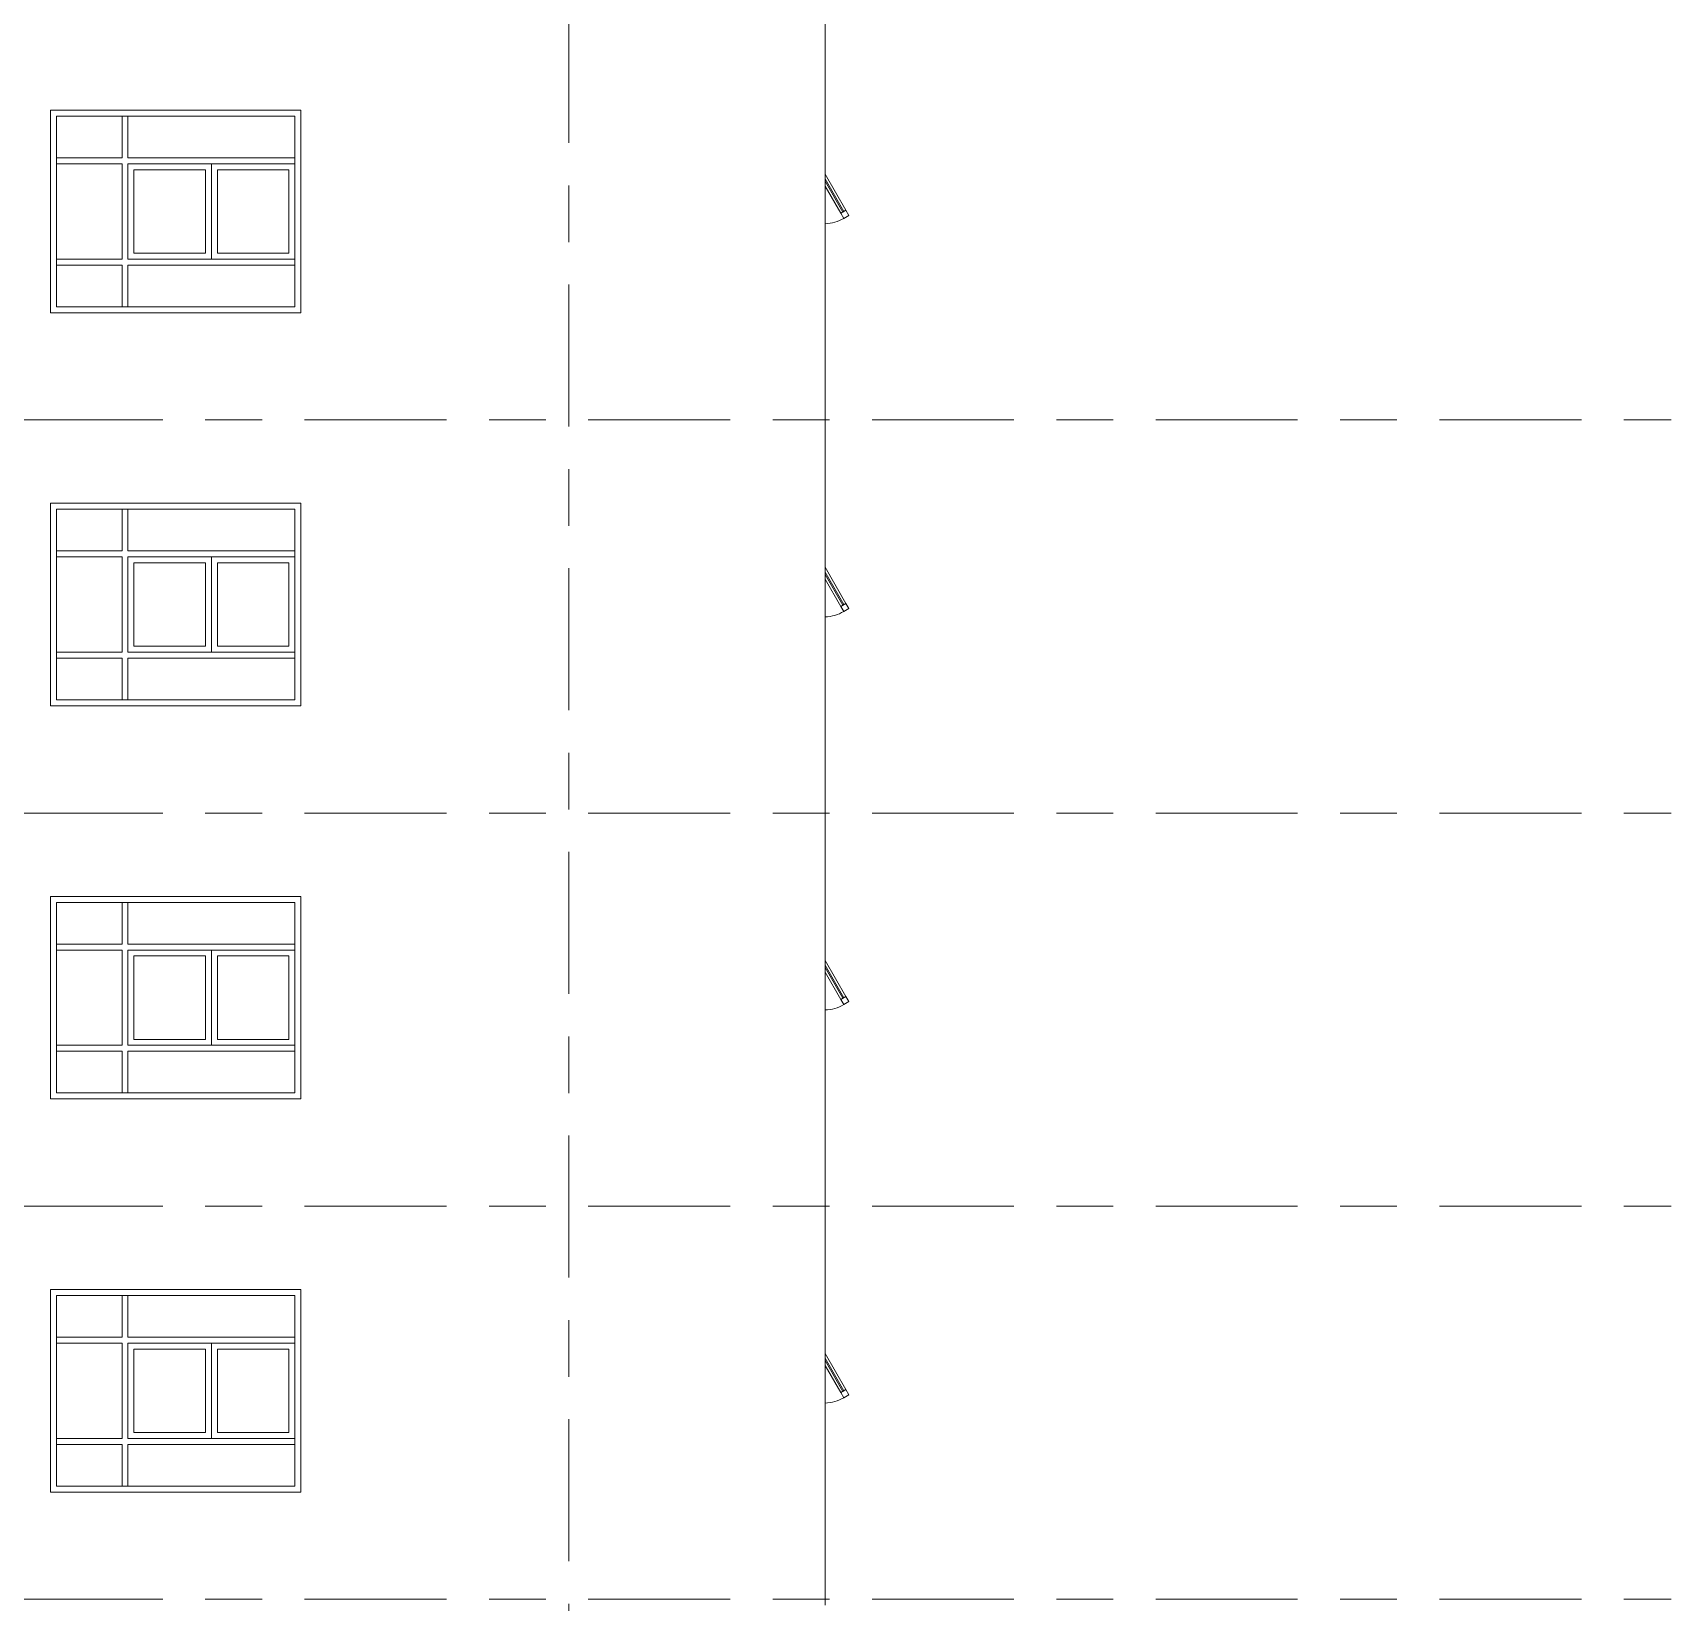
# Model space of a CAD drawing. Header units: millimetres. Extents: x -99196 to 15601, y -9661 to 93550.
# Drawn here: x 1849 to 15601, y 54875 to 68050 of the extents above; entities that cross this region are included whole.
import ezdxf

# ---------------------------------------------------------------- set-up
doc = ezdxf.new("R2010")
doc.units = ezdxf.units.MM
doc.linetypes.add('Centre', pattern=[31.75, 6.35, -4.7625, 15.875, -4.7625])
for name, color, linetype, lineweight in [('CUA', 31, 'Continuous', 9), ('NET-THAY', 2, 'Continuous', 9), ('TRUC', 225, 'Continuous', 5)]:
    doc.layers.add(name, color=color, linetype=linetype, lineweight=lineweight)

# ---------------------------------------------------------------- blocks, each defined once
blk = doc.blocks.new('X-PHONG WC - X-PHONG WC 2-1722875-MẶT ĐỨNG 14-1')
at = {"layer": 'CUA'}
for p, q in [((8499, 20663), (8674, 20360)), ((8499, 20623), (8657, 20350)), ((8648, 20345), (8499, 20603)), ((8631, 20335), (8499, 20563)), ((8674, 20360), (8631, 20335)), ((8631, 20335), (8674, 20360)), ((8674, 20360), (8699, 20317)), ((8656, 20292), (8631, 20335)), ((8657, 20350), (8648, 20345)), ((8699, 20317), (8656, 20292))]:
    blk.add_line(p, q, dxfattribs=at)
blk.add_arc((8494, 20562), 315, 271.0665, 301.0404, dxfattribs=at)
blk = doc.blocks.new('X-PHONG NGU 2 - X-PHONG NGU 2_Recovery_-1759957-MẶT ĐỨNG 14-1')
at = {"layer": 'CUA'}
for p, q in [((-31961, 84000), (-31961, 82300)), ((-29861, 84000), (-31961, 84000)), ((-31911, 83950), (-29911, 83950)), ((-31911, 82350), (-31911, 83950)), ((-31311, 83950), (-31361, 83950)), ((-31361, 83950), (-31361, 83600)), ((-31311, 83600), (-31311, 83950)), ((-29911, 83950), (-29911, 82350)), ((-29861, 82300), (-29861, 84000)), ((-31361, 83600), (-31911, 83600)), ((-31911, 83600), (-31911, 83550)), ((-31911, 83550), (-31361, 83550)), ((-31361, 83550), (-31361, 82750)), ((-29911, 83600), (-31311, 83600)), ((-30611, 83550), (-31311, 83550)), ((-31311, 83550), (-31311, 82750)), ((-31311, 82750), (-31311, 83550)), ((-31311, 83550), (-29911, 83550)), ((-31261, 82800), (-31261, 83500)), ((-31261, 83500), (-30661, 83500)), ((-30661, 83500), (-30661, 82800)), ((-30611, 82750), (-30611, 83550)), ((-30561, 83500), (-29961, 83500)), ((-30561, 82800), (-30561, 83500)), ((-29961, 83500), (-29961, 82800)), ((-29911, 83550), (-29911, 83600)), ((-30661, 82800), (-31261, 82800)), ((-29961, 82800), (-30561, 82800)), ((-31361, 82750), (-31911, 82750)), ((-31911, 82750), (-31911, 82700)), ((-31911, 82700), (-31361, 82700)), ((-31361, 82700), (-31361, 82350)), ((-31311, 82750), (-30611, 82750)), ((-29911, 82750), (-31311, 82750)), ((-31311, 82350), (-31311, 82700)), ((-31311, 82700), (-29911, 82700)), ((-29911, 82700), (-29911, 82750)), ((-31961, 82300), (-29861, 82300)), ((-29911, 82350), (-31911, 82350)), ((-31361, 82350), (-31311, 82350))]:
    blk.add_line(p, q, dxfattribs=at)
blk = doc.blocks.new('A$C677B3655')
at = {"layer": 'NET-THAY'}
blk.add_line((-4828, -50), (-4828, 3250), dxfattribs=at)
at = {"layer": 'CUA'}
for name, p in [('X-PHONG NGU 2 - X-PHONG NGU 2_Recovery_-1759957-MẶT ĐỨNG 14-1', (20632, -81400)), ('X-PHONG WC - X-PHONG WC 2-1722875-MẶT ĐỨNG 14-1', (-13328, -18600))]:
    blk.add_blockref(name, p, dxfattribs=at)

msp = doc.modelspace()

# ---------------------------------------------------------------- linework, layer by layer
at = {"layer": 'TRUC', "linetype": 'Centre', "ltscale": 75}
for p, q in [((6349.5, -7525.8), (6349.5, 91838.4)), ((8499.5, -5514.5), (8499.5, 91838.4)), ((-99096.4, 64800), (15600.6, 64800)), ((-99096.4, 61500), (15600.6, 61500)), ((-99096.4, 58200), (15600.6, 58200)), ((-99096.4, 54900), (15600.6, 54900))]:
    msp.add_line(p, q, dxfattribs=at)

# ---------------------------------------------------------------- block references
at = {"layer": 'NET-THAY'}
for p in [(13327.7, 68100), (13327.7, 64800), (13327.7, 61500), (13327.7, 58200), (13327.7, 54900)]:
    msp.add_blockref('A$C677B3655', p, dxfattribs=at)

doc.saveas('drawing.dxf')
